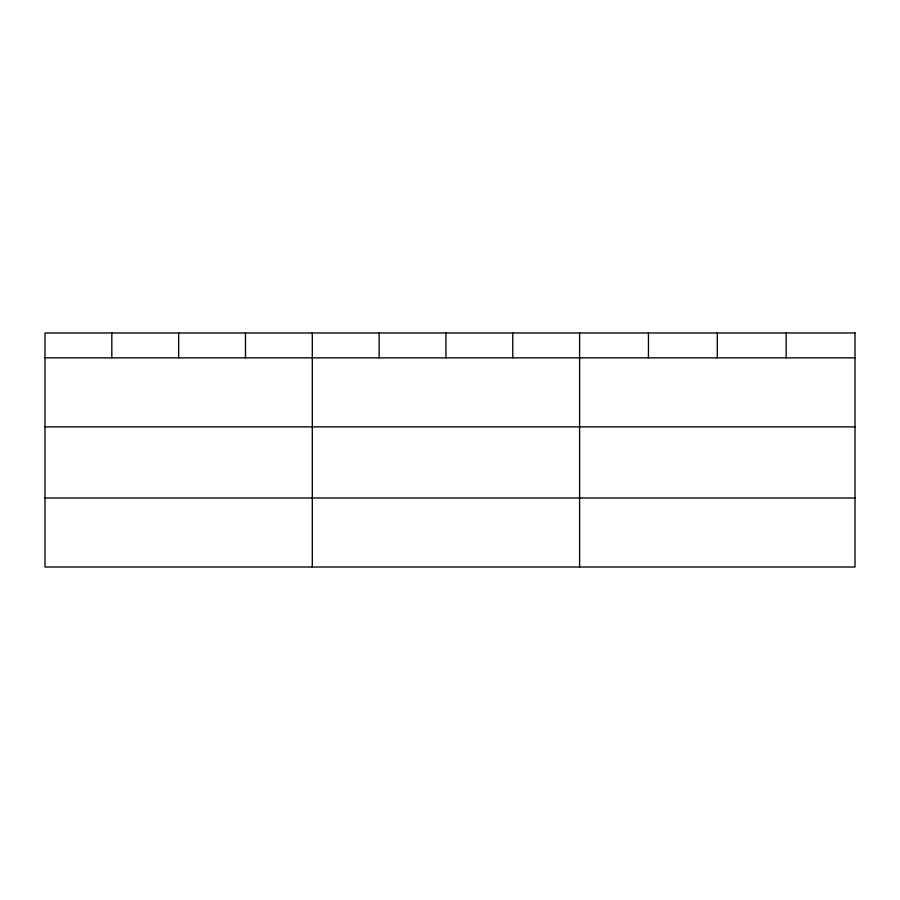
<?xml version="1.0" encoding="UTF-8"?>
<svg xmlns="http://www.w3.org/2000/svg" width="900" height="900" viewBox="0 0 900 900"><rect width="100%" height="100%" fill="white"/><g stroke="black" fill="none" stroke-linecap="round" stroke-linejoin="round"><path stroke-width="1.35" d="M45 357.851L855 357.851M45 426.87L855 426.87M45 497.993L855 497.993M786.15 332.989L786.15 357.851M717.3 332.989L717.3 357.851M648.45 332.989L648.45 357.851M579.6 332.989L579.6 567.011M512.775 332.989L512.775 357.851M445.95 332.989L445.95 357.851M379.125 332.989L379.125 357.851M312.3 332.989L312.3 567.011M245.475 332.989L245.475 357.851M178.65 332.989L178.65 357.851M111.825 332.989L111.825 357.851M855 332.989L45 332.989L45 567.011L855 567.011L855 332.989"/></g></svg>
